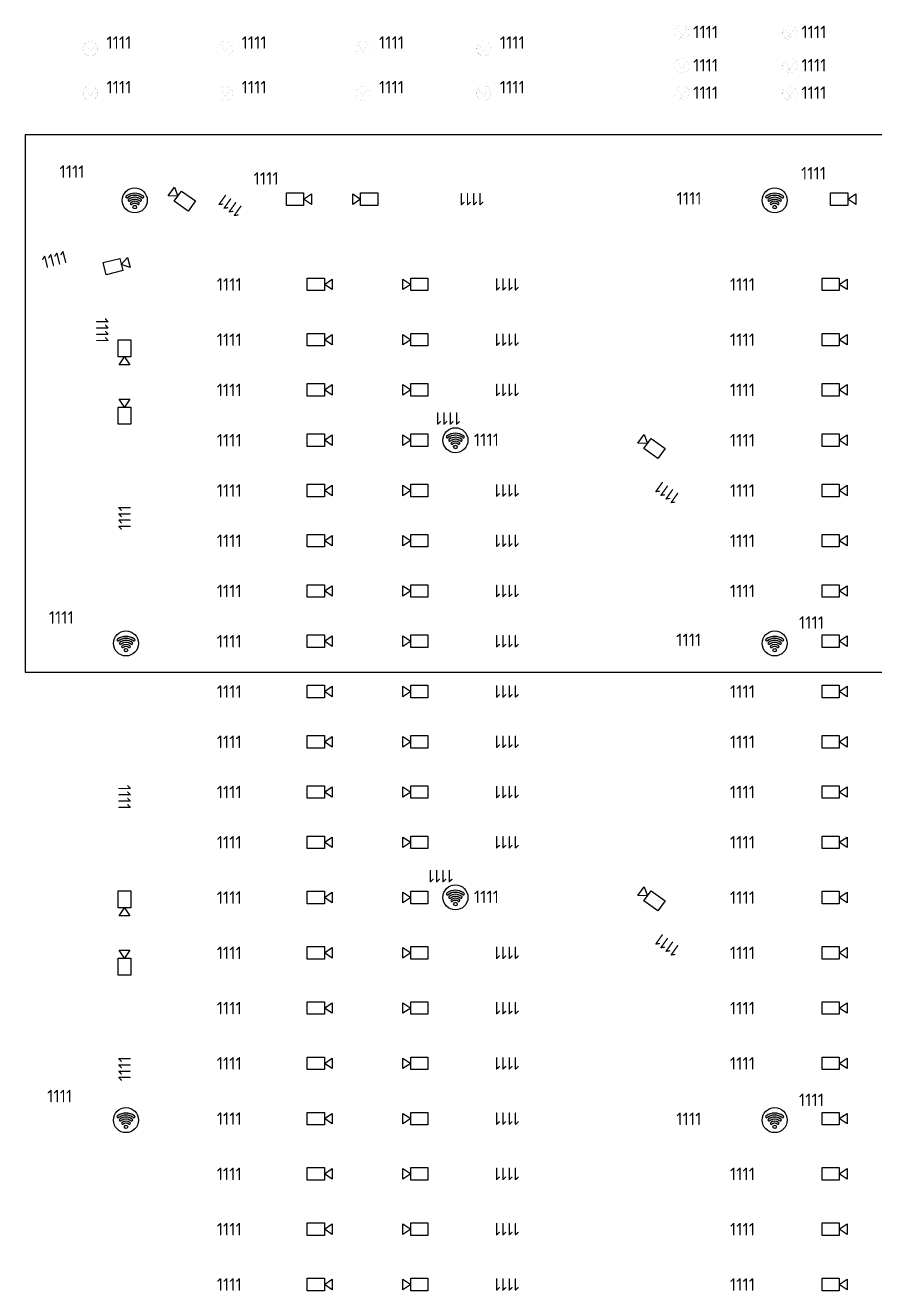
# Model space of a CAD drawing. Header units: millimetres. Extents: x -620 to 492225, y -805 to 106936.
# Drawn here: x -620 to 33288, y 55738 to 106255 of the extents above; entities that cross this region are included whole.
import ezdxf
from ezdxf.enums import TextEntityAlignment as Align

# ---------------------------------------------------------------- set-up
doc = ezdxf.new("R2010")
doc.units = ezdxf.units.MM
doc.set_wipeout_variables(frame=1)
for name, color, linetype in [('_WB_ATTR', 7, 'Continuous'), ('_WB_CAM_dome_2.8', 82, 'Continuous'), ('_WB_CAM_dome_4.0', 5, 'Continuous'), ('_WB_HIDDEN_ATTR', 7, 'Continuous'), ('_WB_SOCKET', 114, 'Continuous'), ('_WB_WIFI_505', 5, 'Continuous')]:
    doc.layers.add(name, color=color, linetype=linetype)
doc.layers.add('SKK_VEIL', color=7, linetype='Continuous', lineweight=0)
doc.styles.add('WB_ISOCPEUR', font='isocpeur.ttf')

# ---------------------------------------------------------------- blocks, each defined once
blk = doc.blocks.new('camera')
at = {"layer": '_WB_ATTR', "style": 'WB_ISOCPEUR', "flags": 8}
blk.add_attdef('NAME', text='', height=250, dxfattribs=at).set_placement((619, 11), align=Align.MIDDLE_LEFT)
at = {"layer": '_WB_HIDDEN_ATTR', "style": 'WB_ISOCPEUR', "flags": 1}
for tag, p in [('MAC', (0, -671)), ('SERIAL_NUMBER', (0, -1002)), ('ICON', (0, -1333))]:
    blk.add_attdef(tag, text='', height=250, dxfattribs=at).set_placement(p, align=Align.MIDDLE_LEFT)
at = {"color": 255}
blk.add_wipeout([(0, 125), (343, 125), (343, 0), (500, 105), (500, -105), (343, 0), (343, -125), (0, -125)], dxfattribs=at)
blk.add_lwpolyline([(0, 125), (343, 125), (343, -125), (0, -125)], close=True)
blk.add_lwpolyline([(343, 0), (500, 105), (500, -105), (343, 0)])
at = {"layer": '_WB_HIDDEN_ATTR', "style": 'WB_ISOCPEUR', "flags": 1}
blk.add_attdef('IP', text='', height=250, dxfattribs=at).set_placement((0, -340), align=Align.MIDDLE_LEFT)
blk = doc.blocks.new('AP')
at = {"layer": '_WB_ATTR', "style": 'WB_ISOCPEUR', "flags": 8}
blk.add_attdef('NAME', text='', height=250, dxfattribs=at).set_placement((369, 11), align=Align.MIDDLE_LEFT)
at = {"layer": '_WB_HIDDEN_ATTR', "style": 'WB_ISOCPEUR', "flags": 1}
for tag, p in [('MAC', (-250, -753)), ('SERIAL_NUMBER', (-250, -1084)), ('ICON', (-250, -1416))]:
    blk.add_attdef(tag, text='', height=250, dxfattribs=at).set_placement(p, align=Align.MIDDLE_LEFT)
at = {"color": 255}
blk.add_wipeout([(0, 250), (-13, 250), (-22, 249), (-33, 248), (-48, 245), (-57, 243), (-71, 240), (-81, 237), (-94, 232), (-107, 226), (-121, 219), (-135, 210), (-148, 201), (-164, 188), (-172, 181), (-182, 171), (-191, 161), (-198, 152), (-205, 143), (-211, 134), (-218, 122), (-224, 111), (-230, 99), (-234, 88), (-238, 77), (-241, 65), (-244, 54), (-246, 44), (-248, 34), (-249, 18), (-250, 6), (-250, -10), (-249, -25), (-247, -41), (-244, -56), (-239, -73), (-236, -82), (-233, -92), (-226, -107), (-221, -117), (-214, -129), (-206, -142), (-197, -154), (-191, -161), (-186, -168), (-178, -176), (-172, -182), (-165, -188), (-157, -195), (-150, -200), (-143, -205), (-133, -212), (-125, -216), (-114, -223), (-104, -227), (-94, -232), (-84, -235), (-74, -239), (-63, -242), (-54, -244), (-41, -247), (-28, -248), (-14, -250), (0, -250), (16, -249), (34, -248), (51, -245), (62, -242), (78, -237), (91, -233), (108, -226), (120, -219), (130, -213), (140, -207), (151, -199), (161, -191), (173, -181), (173, -181), (187, -166), (198, -153), (198, -153), (207, -141), (211, -134), (217, -124), (223, -114), (223, -114), (228, -103), (232, -92), (238, -78), (241, -66), (244, -57), (246, -43), (248, -34), (249, -23), (250, -8), (250, 6), (249, 17), (248, 30), (247, 38), (247, 38), (246, 45), (244, 55), (242, 64), (239, 74), (236, 83), (232, 92), (226, 106), (220, 118), (212, 133), (204, 144), (199, 151), (191, 161), (186, 167), (176, 178), (165, 188), (154, 197), (146, 203), (138, 208), (127, 216), (110, 225), (96, 231), (87, 234), (81, 237), (66, 241), (59, 243), (48, 245), (38, 247), (32, 248), (21, 249), (12, 250)], dxfattribs=at)
h = blk.add_hatch(color=256)
h.dxf.hatch_style = 1
h.paths.add_polyline_path([(-171, 87, 1), (-147, 53, -0.313169), (147, 53, 1), (171, 87, 0.313169)])
h.paths.add_polyline_path([(101, -13, 1), (125, 22, 0.313169), (-125, 22, 1), (-101, -13, -0.313169)])
h.paths.add_polyline_path([(79, -44, 0.313169), (-79, -44, 1), (-55, -79, -0.313169), (55, -79, 1)])
h.paths.add_polyline_path([(36, -134, 1), (-36, -134, 1)])
for centre, radius in [((0, 0), 250), ((0, -134), 36)]:
    blk.add_circle(centre, radius)
for centre, radius, start, end in [((-159, 70), 21, 124.7778, 304.7778), ((0, -158), 299, 55.2222, 124.7778), ((0, -158), 257, 55.2222, 124.7778), ((-113, 4), 21, 124.7778, 304.7778), ((0, -158), 219, 55.2222, 124.7778), ((0, -158), 177, 55.2222, 124.7778), ((0, -158), 177, 55.2222, 124.7778), ((113, 4), 21, 235.2222, 55.2222), ((159, 70), 21, 235.2222, 55.2222), ((-67, -61), 21, 124.7778, 304.7778), ((0, -158), 139, 55.2222, 124.7778), ((0, -158), 97, 55.2222, 124.7778), ((67, -61), 21, 235.2222, 55.2222)]:
    blk.add_arc(centre, radius, start, end)
at = {"layer": '_WB_HIDDEN_ATTR', "style": 'WB_ISOCPEUR', "flags": 1}
blk.add_attdef('IP', text='', height=250, dxfattribs=at).set_placement((-250, -422), align=Align.MIDDLE_LEFT)
blk = doc.blocks.new('SOCKET_1P')
at = {"layer": '_WB_HIDDEN_ATTR', "style": 'WB_ISOCPEUR', "flags": 1}
for tag, p in [('MAC', (-172, -671)), ('SERIAL_NUMBER', (-172, -1002)), ('ICON', (-172, -1333))]:
    blk.add_attdef(tag, text='', height=250, dxfattribs=at).set_placement(p, align=Align.MIDDLE_LEFT)
at = {"color": 0, "linetype": 'ByBlock'}
blk.add_wipeout([(0, 144), (12, 144), (24, 142), (35, 140), (47, 136), (60, 131), (76, 122), (86, 116), (98, 106), (108, 95), (117, 85), (124, 73), (130, 62), (136, 49), (139, 37), (142, 22), (143, 12), (144, 0), (144, -11), (143, -18), (142, -26), (139, -39), (132, -58), (125, -72), (119, -81), (110, -93), (103, -100), (98, -105), (90, -113), (78, -121), (78, -121), (70, -126), (61, -131), (53, -134), (43, -138), (31, -141), (16, -143), (0, -144), (0, -144), (-21, -142), (-34, -140), (-43, -137), (-57, -132), (-67, -128), (-78, -121), (-91, -112), (-100, -104), (-109, -94), (-115, -87), (-121, -78), (-127, -69), (-131, -60), (-135, -51), (-139, -39), (-141, -29), (-143, -17), (-143, -17), (-144, -8), (-144, 0), (-143, 13), (-142, 22), (-138, 40), (-135, 50), (-132, 57), (-128, 66), (-122, 77), (-122, 77), (-114, 88), (-103, 100), (-94, 109), (-82, 118), (-73, 124), (-63, 129), (-52, 134), (-33, 140), (-19, 143), (-9, 144)], dxfattribs=at).dxf.layer = 'SKK_VEIL'
at = {"color": 0, "linetype": 'ByBlock', "lineweight": -2, "const_width": 1}
blk.add_lwpolyline([(0, 144, -1), (0, -144, -1), (0, 144, 1)], format="xyb", dxfattribs=at)
for points in [[(0, -75), (-86, 75), (86, 75), (0, -75)], [(-86, -75), (86, -75)]]:
    blk.add_lwpolyline(points, dxfattribs=at)
at = {"layer": '_WB_ATTR', "style": 'WB_ISOCPEUR', "flags": 8}
blk.add_attdef('NAME', text='', height=250, dxfattribs=at).set_placement((226, 11), align=Align.MIDDLE_LEFT)
at = {"layer": '_WB_HIDDEN_ATTR', "style": 'WB_ISOCPEUR', "flags": 1}
blk.add_attdef('IP', text='', height=250, dxfattribs=at).set_placement((-172, -340), align=Align.MIDDLE_LEFT)
blk = doc.blocks.new('SOCKET_RJ-45')
at = {"layer": '_WB_HIDDEN_ATTR', "style": 'WB_ISOCPEUR', "flags": 1}
for tag, p in [('MAC', (-343, -1342)), ('SERIAL_NUMBER', (-343, -2004)), ('ICON', (-343, -2667))]:
    blk.add_attdef(tag, text='', height=500, dxfattribs=at).set_placement(p, align=Align.MIDDLE_LEFT)
at = {"color": 0, "linetype": 'ByBlock'}
blk.add_wipeout([(0, 288), (24, 287), (48, 284), (70, 279), (94, 272), (120, 262), (152, 245), (172, 231), (196, 211), (216, 191), (233, 169), (248, 147), (260, 124), (271, 97), (278, 74), (285, 45), (287, 25), (288, 0), (287, -22), (286, -36), (283, -53), (277, -78), (264, -116), (249, -144), (238, -163), (220, -186), (206, -201), (196, -211), (179, -225), (155, -243), (155, -243), (139, -252), (122, -261), (106, -268), (86, -275), (63, -281), (32, -286), (0, -288), (0, -288), (-42, -285), (-68, -280), (-87, -275), (-113, -265), (-134, -255), (-156, -242), (-181, -224), (-199, -208), (-218, -188), (-230, -174), (-242, -156), (-253, -137), (-261, -121), (-270, -101), (-277, -78), (-282, -57), (-286, -33), (-286, -33), (-288, -15), (-288, 0), (-287, 25), (-284, 45), (-277, 80), (-270, 100), (-265, 114), (-256, 132), (-243, 154), (-243, 154), (-229, 175), (-207, 201), (-188, 218), (-164, 236), (-147, 248), (-127, 259), (-105, 268), (-66, 280), (-38, 285), (-18, 287)], dxfattribs=at).dxf.layer = 'SKK_VEIL'
at = {"color": 0, "linetype": 'ByBlock', "lineweight": -2, "const_width": 2}
for points in [[(0, 288, -1), (0, -288, -1), (0, 288, 1)], [(0, -212, 1), (0, -87, 1), (0, -212, 1)]]:
    blk.add_lwpolyline(points, format="xyb", dxfattribs=at)
blk.add_lwpolyline([(0, -150), (-173, 150), (173, 150), (0, -150)], dxfattribs=at)
at = {"layer": '_WB_ATTR', "style": 'WB_ISOCPEUR', "flags": 8}
blk.add_attdef('NAME', text='', height=500, dxfattribs=at).set_placement((452, 22), align=Align.MIDDLE_LEFT)
at = {"layer": '_WB_HIDDEN_ATTR', "style": 'WB_ISOCPEUR', "flags": 1}
blk.add_attdef('IP', text='', height=500, dxfattribs=at).set_placement((-343, -679), align=Align.MIDDLE_LEFT)

msp = doc.modelspace()

# ---------------------------------------------------------------- block references
at = {"layer": '_WB_CAM_dome_2.8', "color": 5}
ref = msp.add_blockref('camera', (31530, 99318), dxfattribs=dict(at, xscale=2, yscale=2, zscale=2))
ref.add_attrib('NAME', '1111', dxfattribs={"layer": '_WB_ATTR', "height": 500, "rotation": 360, "style": 'WB_ISOCPEUR'}).set_placement((30346, 100348), align=Align.MIDDLE_LEFT)
ref = msp.add_blockref('camera', (9804, 99318), dxfattribs=dict(at, xscale=2, yscale=2, zscale=2))
ref.add_attrib('NAME', '1111', dxfattribs={"layer": '_WB_ATTR', "height": 500, "rotation": 360, "style": 'WB_ISOCPEUR'}).set_placement((8491, 100143), align=Align.MIDDLE_LEFT)
ref = msp.add_blockref('camera', (6025, 99038), dxfattribs=dict(at, xscale=2, yscale=2, zscale=2, rotation=144.5278637389484))
ref.add_attrib('NAME', '1111', dxfattribs={"layer": '_WB_ATTR', "height": 500, "rotation": 144.5279, "style": 'WB_ISOCPEUR'}).set_placement((7979, 98761), align=Align.MIDDLE_LEFT)
ref = msp.add_blockref('camera', (13452, 99318), dxfattribs=dict(at, xscale=2, yscale=2, zscale=2, rotation=179.999999999996))
ref.add_attrib('NAME', '1111', dxfattribs={"layer": '_WB_ATTR', "height": 500, "rotation": 180, "style": 'WB_ISOCPEUR'}).set_placement((17686, 99318), align=Align.MIDDLE_LEFT)
ref = msp.add_blockref('camera', (2544, 96539), dxfattribs=dict(at, xscale=2, yscale=2, zscale=2, rotation=14.19990353076022))
ref.add_attrib('NAME', '1111', dxfattribs={"layer": '_WB_ATTR', "height": 500, "rotation": 14.1999, "style": 'WB_ISOCPEUR'}).set_placement((61, 96780), align=Align.MIDDLE_LEFT)
ref = msp.add_blockref('camera', (3341, 93705), dxfattribs=dict(at, xscale=2, yscale=2, zscale=2, rotation=270))
ref.add_attrib('NAME', '1111', dxfattribs={"layer": '_WB_ATTR', "height": 500, "rotation": 270, "style": 'WB_ISOCPEUR'}).set_placement((2452, 94576), align=Align.MIDDLE_LEFT)
ref = msp.add_blockref('camera', (3341, 90331), dxfattribs=dict(at, xscale=2, yscale=2, zscale=2, rotation=90))
ref.add_attrib('NAME', '1111', dxfattribs={"layer": '_WB_ATTR', "height": 500, "rotation": 90, "style": 'WB_ISOCPEUR'}).set_placement((3341, 86098), align=Align.MIDDLE_LEFT)
ref = msp.add_blockref('camera', (24772, 89162), dxfattribs=dict(at, xscale=2, yscale=2, zscale=2, rotation=144.5278637389484))
ref.add_attrib('NAME', '1111', dxfattribs={"layer": '_WB_ATTR', "height": 500, "rotation": 144.5279, "style": 'WB_ISOCPEUR'}).set_placement((25418, 87299), align=Align.MIDDLE_LEFT)
ref = msp.add_blockref('camera', (3341, 71705), dxfattribs=dict(at, xscale=2, yscale=2, zscale=2, rotation=270))
ref.add_attrib('NAME', '1111', dxfattribs={"layer": '_WB_ATTR', "height": 500, "rotation": 270, "style": 'WB_ISOCPEUR'}).set_placement((3341, 75939), align=Align.MIDDLE_LEFT)
ref = msp.add_blockref('camera', (24772, 71104), dxfattribs=dict(at, xscale=2, yscale=2, zscale=2, rotation=144.5278637389484))
ref.add_attrib('NAME', '1111', dxfattribs={"layer": '_WB_ATTR', "height": 500, "rotation": 144.5279, "style": 'WB_ISOCPEUR'}).set_placement((25418, 69240), align=Align.MIDDLE_LEFT)
ref = msp.add_blockref('camera', (3341, 68331), dxfattribs=dict(at, xscale=2, yscale=2, zscale=2, rotation=90))
ref.add_attrib('NAME', '1111', dxfattribs={"layer": '_WB_ATTR', "height": 500, "rotation": 90, "style": 'WB_ISOCPEUR'}).set_placement((3341, 64098), align=Align.MIDDLE_LEFT)
at = {"layer": '_WB_CAM_dome_4.0', "color": 5}
ref = msp.add_blockref('camera', (10634, 95912), dxfattribs=dict(at, xscale=2, yscale=2, zscale=2))
ref.add_attrib('NAME', '1111', dxfattribs={"layer": '_WB_ATTR', "height": 500, "style": 'WB_ISOCPEUR'}).set_placement((7020, 95912), align=Align.MIDDLE_LEFT)
ref = msp.add_blockref('camera', (15452, 95912), dxfattribs=dict(at, xscale=2, yscale=2, zscale=2, rotation=180))
ref.add_attrib('NAME', '1111', dxfattribs={"layer": '_WB_ATTR', "height": 500, "rotation": 180, "style": 'WB_ISOCPEUR'}).set_placement((19100, 95912), align=Align.MIDDLE_LEFT)
ref = msp.add_blockref('camera', (31189, 95912), dxfattribs=dict(at, xscale=2, yscale=2, zscale=2))
ref.add_attrib('NAME', '1111', dxfattribs={"layer": '_WB_ATTR', "height": 500, "style": 'WB_ISOCPEUR'}).set_placement((27508, 95912), align=Align.MIDDLE_LEFT)
ref = msp.add_blockref('camera', (10634, 93705), dxfattribs=dict(at, xscale=2, yscale=2, zscale=2))
ref.add_attrib('NAME', '1111', dxfattribs={"layer": '_WB_ATTR', "height": 500, "style": 'WB_ISOCPEUR'}).set_placement((7020, 93705), align=Align.MIDDLE_LEFT)
ref = msp.add_blockref('camera', (15452, 93705), dxfattribs=dict(at, xscale=2, yscale=2, zscale=2, rotation=180))
ref.add_attrib('NAME', '1111', dxfattribs={"layer": '_WB_ATTR', "height": 500, "rotation": 180, "style": 'WB_ISOCPEUR'}).set_placement((19100, 93705), align=Align.MIDDLE_LEFT)
ref = msp.add_blockref('camera', (31189, 93705), dxfattribs=dict(at, xscale=2, yscale=2, zscale=2))
ref.add_attrib('NAME', '1111', dxfattribs={"layer": '_WB_ATTR', "height": 500, "style": 'WB_ISOCPEUR'}).set_placement((27508, 93705), align=Align.MIDDLE_LEFT)
ref = msp.add_blockref('camera', (10634, 91699), dxfattribs=dict(at, xscale=2, yscale=2, zscale=2))
ref.add_attrib('NAME', '1111', dxfattribs={"layer": '_WB_ATTR', "height": 500, "style": 'WB_ISOCPEUR'}).set_placement((7020, 91699), align=Align.MIDDLE_LEFT)
ref = msp.add_blockref('camera', (15452, 91699), dxfattribs=dict(at, xscale=2, yscale=2, zscale=2, rotation=180))
ref.add_attrib('NAME', '1111', dxfattribs={"layer": '_WB_ATTR', "height": 500, "rotation": 180, "style": 'WB_ISOCPEUR'}).set_placement((19100, 91699), align=Align.MIDDLE_LEFT)
ref = msp.add_blockref('camera', (31189, 91699), dxfattribs=dict(at, xscale=2, yscale=2, zscale=2))
ref.add_attrib('NAME', '1111', dxfattribs={"layer": '_WB_ATTR', "height": 500, "style": 'WB_ISOCPEUR'}).set_placement((27508, 91699), align=Align.MIDDLE_LEFT)
ref = msp.add_blockref('camera', (15452, 89692), dxfattribs=dict(at, xscale=2, yscale=2, zscale=2, rotation=180))
ref.add_attrib('NAME', '1111', dxfattribs={"layer": '_WB_ATTR', "height": 500, "rotation": 180, "style": 'WB_ISOCPEUR'}).set_placement((16747, 90558), align=Align.MIDDLE_LEFT)
ref = msp.add_blockref('camera', (10634, 89692), dxfattribs=dict(at, xscale=2, yscale=2, zscale=2))
ref.add_attrib('NAME', '1111', dxfattribs={"layer": '_WB_ATTR', "height": 500, "style": 'WB_ISOCPEUR'}).set_placement((7020, 89692), align=Align.MIDDLE_LEFT)
ref = msp.add_blockref('camera', (31189, 89692), dxfattribs=dict(at, xscale=2, yscale=2, zscale=2))
ref.add_attrib('NAME', '1111', dxfattribs={"layer": '_WB_ATTR', "height": 500, "style": 'WB_ISOCPEUR'}).set_placement((27508, 89692), align=Align.MIDDLE_LEFT)
ref = msp.add_blockref('camera', (10634, 87686), dxfattribs=dict(at, xscale=2, yscale=2, zscale=2))
ref.add_attrib('NAME', '1111', dxfattribs={"layer": '_WB_ATTR', "height": 500, "style": 'WB_ISOCPEUR'}).set_placement((7020, 87686), align=Align.MIDDLE_LEFT)
ref = msp.add_blockref('camera', (15452, 87686), dxfattribs=dict(at, xscale=2, yscale=2, zscale=2, rotation=180))
ref.add_attrib('NAME', '1111', dxfattribs={"layer": '_WB_ATTR', "height": 500, "rotation": 180, "style": 'WB_ISOCPEUR'}).set_placement((19100, 87686), align=Align.MIDDLE_LEFT)
ref = msp.add_blockref('camera', (31189, 87686), dxfattribs=dict(at, xscale=2, yscale=2, zscale=2))
ref.add_attrib('NAME', '1111', dxfattribs={"layer": '_WB_ATTR', "height": 500, "style": 'WB_ISOCPEUR'}).set_placement((27508, 87686), align=Align.MIDDLE_LEFT)
ref = msp.add_blockref('camera', (10634, 85679), dxfattribs=dict(at, xscale=2, yscale=2, zscale=2))
ref.add_attrib('NAME', '1111', dxfattribs={"layer": '_WB_ATTR', "height": 500, "style": 'WB_ISOCPEUR'}).set_placement((7020, 85679), align=Align.MIDDLE_LEFT)
ref = msp.add_blockref('camera', (15452, 85679), dxfattribs=dict(at, xscale=2, yscale=2, zscale=2, rotation=180))
ref.add_attrib('NAME', '1111', dxfattribs={"layer": '_WB_ATTR', "height": 500, "rotation": 180, "style": 'WB_ISOCPEUR'}).set_placement((19100, 85679), align=Align.MIDDLE_LEFT)
ref = msp.add_blockref('camera', (31189, 85679), dxfattribs=dict(at, xscale=2, yscale=2, zscale=2))
ref.add_attrib('NAME', '1111', dxfattribs={"layer": '_WB_ATTR', "height": 500, "style": 'WB_ISOCPEUR'}).set_placement((27508, 85679), align=Align.MIDDLE_LEFT)
ref = msp.add_blockref('camera', (10634, 83673), dxfattribs=dict(at, xscale=2, yscale=2, zscale=2))
ref.add_attrib('NAME', '1111', dxfattribs={"layer": '_WB_ATTR', "height": 500, "style": 'WB_ISOCPEUR'}).set_placement((7020, 83673), align=Align.MIDDLE_LEFT)
ref = msp.add_blockref('camera', (15452, 83673), dxfattribs=dict(at, xscale=2, yscale=2, zscale=2, rotation=180))
ref.add_attrib('NAME', '1111', dxfattribs={"layer": '_WB_ATTR', "height": 500, "rotation": 180, "style": 'WB_ISOCPEUR'}).set_placement((19100, 83673), align=Align.MIDDLE_LEFT)
ref = msp.add_blockref('camera', (31189, 83673), dxfattribs=dict(at, xscale=2, yscale=2, zscale=2))
ref.add_attrib('NAME', '1111', dxfattribs={"layer": '_WB_ATTR', "height": 500, "style": 'WB_ISOCPEUR'}).set_placement((27508, 83673), align=Align.MIDDLE_LEFT)
ref = msp.add_blockref('camera', (31189, 81666), dxfattribs=dict(at, xscale=2, yscale=2, zscale=2))
ref.add_attrib('NAME', '1111', dxfattribs={"layer": '_WB_ATTR', "height": 500, "style": 'WB_ISOCPEUR'}).set_placement((30263, 82416), align=Align.MIDDLE_LEFT)
ref = msp.add_blockref('camera', (10634, 81666), dxfattribs=dict(at, xscale=2, yscale=2, zscale=2))
ref.add_attrib('NAME', '1111', dxfattribs={"layer": '_WB_ATTR', "height": 500, "style": 'WB_ISOCPEUR'}).set_placement((7020, 81666), align=Align.MIDDLE_LEFT)
ref = msp.add_blockref('camera', (15452, 81666), dxfattribs=dict(at, xscale=2, yscale=2, zscale=2, rotation=180))
ref.add_attrib('NAME', '1111', dxfattribs={"layer": '_WB_ATTR', "height": 500, "rotation": 180, "style": 'WB_ISOCPEUR'}).set_placement((19100, 81666), align=Align.MIDDLE_LEFT)
ref = msp.add_blockref('camera', (10634, 79660), dxfattribs=dict(at, xscale=2, yscale=2, zscale=2))
ref.add_attrib('NAME', '1111', dxfattribs={"layer": '_WB_ATTR', "height": 500, "style": 'WB_ISOCPEUR'}).set_placement((7020, 79660), align=Align.MIDDLE_LEFT)
ref = msp.add_blockref('camera', (15452, 79660), dxfattribs=dict(at, xscale=2, yscale=2, zscale=2, rotation=180))
ref.add_attrib('NAME', '1111', dxfattribs={"layer": '_WB_ATTR', "height": 500, "rotation": 180, "style": 'WB_ISOCPEUR'}).set_placement((19100, 79660), align=Align.MIDDLE_LEFT)
ref = msp.add_blockref('camera', (31189, 79660), dxfattribs=dict(at, xscale=2, yscale=2, zscale=2))
ref.add_attrib('NAME', '1111', dxfattribs={"layer": '_WB_ATTR', "height": 500, "style": 'WB_ISOCPEUR'}).set_placement((27508, 79660), align=Align.MIDDLE_LEFT)
ref = msp.add_blockref('camera', (10634, 77653), dxfattribs=dict(at, xscale=2, yscale=2, zscale=2))
ref.add_attrib('NAME', '1111', dxfattribs={"layer": '_WB_ATTR', "height": 500, "style": 'WB_ISOCPEUR'}).set_placement((7020, 77653), align=Align.MIDDLE_LEFT)
ref = msp.add_blockref('camera', (15452, 77653), dxfattribs=dict(at, xscale=2, yscale=2, zscale=2, rotation=180))
ref.add_attrib('NAME', '1111', dxfattribs={"layer": '_WB_ATTR', "height": 500, "rotation": 180, "style": 'WB_ISOCPEUR'}).set_placement((19100, 77653), align=Align.MIDDLE_LEFT)
ref = msp.add_blockref('camera', (31189, 77653), dxfattribs=dict(at, xscale=2, yscale=2, zscale=2))
ref.add_attrib('NAME', '1111', dxfattribs={"layer": '_WB_ATTR', "height": 500, "style": 'WB_ISOCPEUR'}).set_placement((27508, 77653), align=Align.MIDDLE_LEFT)
ref = msp.add_blockref('camera', (10634, 75647), dxfattribs=dict(at, xscale=2, yscale=2, zscale=2))
ref.add_attrib('NAME', '1111', dxfattribs={"layer": '_WB_ATTR', "height": 500, "style": 'WB_ISOCPEUR'}).set_placement((7020, 75647), align=Align.MIDDLE_LEFT)
ref = msp.add_blockref('camera', (15452, 75647), dxfattribs=dict(at, xscale=2, yscale=2, zscale=2, rotation=180))
ref.add_attrib('NAME', '1111', dxfattribs={"layer": '_WB_ATTR', "height": 500, "rotation": 180, "style": 'WB_ISOCPEUR'}).set_placement((19100, 75647), align=Align.MIDDLE_LEFT)
ref = msp.add_blockref('camera', (31189, 75647), dxfattribs=dict(at, xscale=2, yscale=2, zscale=2))
ref.add_attrib('NAME', '1111', dxfattribs={"layer": '_WB_ATTR', "height": 500, "style": 'WB_ISOCPEUR'}).set_placement((27508, 75647), align=Align.MIDDLE_LEFT)
ref = msp.add_blockref('camera', (10634, 73640), dxfattribs=dict(at, xscale=2, yscale=2, zscale=2))
ref.add_attrib('NAME', '1111', dxfattribs={"layer": '_WB_ATTR', "height": 500, "style": 'WB_ISOCPEUR'}).set_placement((7020, 73640), align=Align.MIDDLE_LEFT)
ref = msp.add_blockref('camera', (15452, 73640), dxfattribs=dict(at, xscale=2, yscale=2, zscale=2, rotation=180))
ref.add_attrib('NAME', '1111', dxfattribs={"layer": '_WB_ATTR', "height": 500, "rotation": 180, "style": 'WB_ISOCPEUR'}).set_placement((19100, 73640), align=Align.MIDDLE_LEFT)
ref = msp.add_blockref('camera', (31189, 73640), dxfattribs=dict(at, xscale=2, yscale=2, zscale=2))
ref.add_attrib('NAME', '1111', dxfattribs={"layer": '_WB_ATTR', "height": 500, "style": 'WB_ISOCPEUR'}).set_placement((27508, 73640), align=Align.MIDDLE_LEFT)
ref = msp.add_blockref('camera', (15452, 71434), dxfattribs=dict(at, xscale=2, yscale=2, zscale=2, rotation=180))
ref.add_attrib('NAME', '1111', dxfattribs={"layer": '_WB_ATTR', "height": 500, "rotation": 180, "style": 'WB_ISOCPEUR'}).set_placement((16455, 72290), align=Align.MIDDLE_LEFT)
ref = msp.add_blockref('camera', (10634, 71434), dxfattribs=dict(at, xscale=2, yscale=2, zscale=2))
ref.add_attrib('NAME', '1111', dxfattribs={"layer": '_WB_ATTR', "height": 500, "style": 'WB_ISOCPEUR'}).set_placement((7020, 71434), align=Align.MIDDLE_LEFT)
ref = msp.add_blockref('camera', (31189, 71434), dxfattribs=dict(at, xscale=2, yscale=2, zscale=2))
ref.add_attrib('NAME', '1111', dxfattribs={"layer": '_WB_ATTR', "height": 500, "style": 'WB_ISOCPEUR'}).set_placement((27508, 71434), align=Align.MIDDLE_LEFT)
ref = msp.add_blockref('camera', (10634, 69227), dxfattribs=dict(at, xscale=2, yscale=2, zscale=2))
ref.add_attrib('NAME', '1111', dxfattribs={"layer": '_WB_ATTR', "height": 500, "style": 'WB_ISOCPEUR'}).set_placement((7020, 69227), align=Align.MIDDLE_LEFT)
ref = msp.add_blockref('camera', (15452, 69227), dxfattribs=dict(at, xscale=2, yscale=2, zscale=2, rotation=180))
ref.add_attrib('NAME', '1111', dxfattribs={"layer": '_WB_ATTR', "height": 500, "rotation": 180, "style": 'WB_ISOCPEUR'}).set_placement((19100, 69227), align=Align.MIDDLE_LEFT)
ref = msp.add_blockref('camera', (31189, 69227), dxfattribs=dict(at, xscale=2, yscale=2, zscale=2))
ref.add_attrib('NAME', '1111', dxfattribs={"layer": '_WB_ATTR', "height": 500, "style": 'WB_ISOCPEUR'}).set_placement((27508, 69227), align=Align.MIDDLE_LEFT)
ref = msp.add_blockref('camera', (10634, 67021), dxfattribs=dict(at, xscale=2, yscale=2, zscale=2))
ref.add_attrib('NAME', '1111', dxfattribs={"layer": '_WB_ATTR', "height": 500, "style": 'WB_ISOCPEUR'}).set_placement((7020, 67021), align=Align.MIDDLE_LEFT)
ref = msp.add_blockref('camera', (15452, 67021), dxfattribs=dict(at, xscale=2, yscale=2, zscale=2, rotation=180))
ref.add_attrib('NAME', '1111', dxfattribs={"layer": '_WB_ATTR', "height": 500, "rotation": 180, "style": 'WB_ISOCPEUR'}).set_placement((19100, 67021), align=Align.MIDDLE_LEFT)
ref = msp.add_blockref('camera', (31189, 67021), dxfattribs=dict(at, xscale=2, yscale=2, zscale=2))
ref.add_attrib('NAME', '1111', dxfattribs={"layer": '_WB_ATTR', "height": 500, "style": 'WB_ISOCPEUR'}).set_placement((27508, 67021), align=Align.MIDDLE_LEFT)
ref = msp.add_blockref('camera', (10634, 64814), dxfattribs=dict(at, xscale=2, yscale=2, zscale=2))
ref.add_attrib('NAME', '1111', dxfattribs={"layer": '_WB_ATTR', "height": 500, "style": 'WB_ISOCPEUR'}).set_placement((7020, 64814), align=Align.MIDDLE_LEFT)
ref = msp.add_blockref('camera', (15452, 64814), dxfattribs=dict(at, xscale=2, yscale=2, zscale=2, rotation=180))
ref.add_attrib('NAME', '1111', dxfattribs={"layer": '_WB_ATTR', "height": 500, "rotation": 180, "style": 'WB_ISOCPEUR'}).set_placement((19100, 64814), align=Align.MIDDLE_LEFT)
ref = msp.add_blockref('camera', (31189, 64814), dxfattribs=dict(at, xscale=2, yscale=2, zscale=2))
ref.add_attrib('NAME', '1111', dxfattribs={"layer": '_WB_ATTR', "height": 500, "style": 'WB_ISOCPEUR'}).set_placement((27508, 64814), align=Align.MIDDLE_LEFT)
ref = msp.add_blockref('camera', (31189, 62608), dxfattribs=dict(at, xscale=2, yscale=2, zscale=2))
ref.add_attrib('NAME', '1111', dxfattribs={"layer": '_WB_ATTR', "height": 500, "style": 'WB_ISOCPEUR'}).set_placement((30263, 63358), align=Align.MIDDLE_LEFT)
ref = msp.add_blockref('camera', (10634, 62608), dxfattribs=dict(at, xscale=2, yscale=2, zscale=2))
ref.add_attrib('NAME', '1111', dxfattribs={"layer": '_WB_ATTR', "height": 500, "style": 'WB_ISOCPEUR'}).set_placement((7020, 62608), align=Align.MIDDLE_LEFT)
ref = msp.add_blockref('camera', (15452, 62608), dxfattribs=dict(at, xscale=2, yscale=2, zscale=2, rotation=180))
ref.add_attrib('NAME', '1111', dxfattribs={"layer": '_WB_ATTR', "height": 500, "rotation": 180, "style": 'WB_ISOCPEUR'}).set_placement((19100, 62608), align=Align.MIDDLE_LEFT)
ref = msp.add_blockref('camera', (10634, 60401), dxfattribs=dict(at, xscale=2, yscale=2, zscale=2))
ref.add_attrib('NAME', '1111', dxfattribs={"layer": '_WB_ATTR', "height": 500, "style": 'WB_ISOCPEUR'}).set_placement((7020, 60401), align=Align.MIDDLE_LEFT)
ref = msp.add_blockref('camera', (15452, 60401), dxfattribs=dict(at, xscale=2, yscale=2, zscale=2, rotation=180))
ref.add_attrib('NAME', '1111', dxfattribs={"layer": '_WB_ATTR', "height": 500, "rotation": 180, "style": 'WB_ISOCPEUR'}).set_placement((19100, 60401), align=Align.MIDDLE_LEFT)
ref = msp.add_blockref('camera', (31189, 60401), dxfattribs=dict(at, xscale=2, yscale=2, zscale=2))
ref.add_attrib('NAME', '1111', dxfattribs={"layer": '_WB_ATTR', "height": 500, "style": 'WB_ISOCPEUR'}).set_placement((27508, 60401), align=Align.MIDDLE_LEFT)
ref = msp.add_blockref('camera', (10634, 58195), dxfattribs=dict(at, xscale=2, yscale=2, zscale=2))
ref.add_attrib('NAME', '1111', dxfattribs={"layer": '_WB_ATTR', "height": 500, "style": 'WB_ISOCPEUR'}).set_placement((7020, 58195), align=Align.MIDDLE_LEFT)
ref = msp.add_blockref('camera', (15452, 58195), dxfattribs=dict(at, xscale=2, yscale=2, zscale=2, rotation=180))
ref.add_attrib('NAME', '1111', dxfattribs={"layer": '_WB_ATTR', "height": 500, "rotation": 180, "style": 'WB_ISOCPEUR'}).set_placement((19100, 58195), align=Align.MIDDLE_LEFT)
ref = msp.add_blockref('camera', (31189, 58195), dxfattribs=dict(at, xscale=2, yscale=2, zscale=2))
ref.add_attrib('NAME', '1111', dxfattribs={"layer": '_WB_ATTR', "height": 500, "style": 'WB_ISOCPEUR'}).set_placement((27508, 58195), align=Align.MIDDLE_LEFT)
ref = msp.add_blockref('camera', (10634, 55988), dxfattribs=dict(at, xscale=2, yscale=2, zscale=2))
ref.add_attrib('NAME', '1111', dxfattribs={"layer": '_WB_ATTR', "height": 500, "style": 'WB_ISOCPEUR'}).set_placement((7020, 55988), align=Align.MIDDLE_LEFT)
ref = msp.add_blockref('camera', (15452, 55988), dxfattribs=dict(at, xscale=2, yscale=2, zscale=2, rotation=180))
ref.add_attrib('NAME', '1111', dxfattribs={"layer": '_WB_ATTR', "height": 500, "rotation": 180, "style": 'WB_ISOCPEUR'}).set_placement((19100, 55988), align=Align.MIDDLE_LEFT)
ref = msp.add_blockref('camera', (31189, 55988), dxfattribs=dict(at, xscale=2, yscale=2, zscale=2))
ref.add_attrib('NAME', '1111', dxfattribs={"layer": '_WB_ATTR', "height": 500, "style": 'WB_ISOCPEUR'}).set_placement((27508, 55988), align=Align.MIDDLE_LEFT)
at = {"layer": '_WB_SOCKET'}
ref = msp.add_blockref('SOCKET_RJ-45', (25587, 105966), dxfattribs=at)
ref.add_attrib('NAME', '1111', dxfattribs={"layer": '_WB_ATTR', "height": 500, "style": 'WB_ISOCPEUR'}).set_placement((26039, 105989), align=Align.MIDDLE_LEFT)
ref = msp.add_blockref('SOCKET_RJ-45', (29908, 105966), dxfattribs=at)
ref.add_attrib('NAME', '1111', dxfattribs={"layer": '_WB_ATTR', "height": 500, "style": 'WB_ISOCPEUR'}).set_placement((30360, 105989), align=Align.MIDDLE_LEFT)
ref = msp.add_blockref('SOCKET_1P', (1975, 105328), dxfattribs=dict(at, xscale=2, yscale=2, zscale=2))
ref.add_attrib('NAME', '1111', dxfattribs={"layer": '_WB_ATTR', "height": 500, "style": 'WB_ISOCPEUR'}).set_placement((2617, 105570), align=Align.MIDDLE_LEFT)
ref = msp.add_blockref('SOCKET_1P', (7370, 105328), dxfattribs=dict(at, xscale=2, yscale=2, zscale=2))
ref.add_attrib('NAME', '1111', dxfattribs={"layer": '_WB_ATTR', "height": 500, "style": 'WB_ISOCPEUR'}).set_placement((8012, 105570), align=Align.MIDDLE_LEFT)
ref = msp.add_blockref('SOCKET_1P', (12856, 105328), dxfattribs=dict(at, xscale=2, yscale=2, zscale=2))
ref.add_attrib('NAME', '1111', dxfattribs={"layer": '_WB_ATTR', "height": 500, "style": 'WB_ISOCPEUR'}).set_placement((13498, 105570), align=Align.MIDDLE_LEFT)
ref = msp.add_blockref('SOCKET_1P', (17679, 105328), dxfattribs=dict(at, xscale=2, yscale=2, zscale=2))
ref.add_attrib('NAME', '1111', dxfattribs={"layer": '_WB_ATTR', "height": 500, "style": 'WB_ISOCPEUR'}).set_placement((18321, 105570), align=Align.MIDDLE_LEFT)
ref = msp.add_blockref('SOCKET_RJ-45', (25587, 104641), dxfattribs=at)
ref.add_attrib('NAME', '1111', dxfattribs={"layer": '_WB_ATTR', "height": 500, "style": 'WB_ISOCPEUR'}).set_placement((26039, 104663), align=Align.MIDDLE_LEFT)
ref = msp.add_blockref('SOCKET_RJ-45', (29908, 104641), dxfattribs=at)
ref.add_attrib('NAME', '1111', dxfattribs={"layer": '_WB_ATTR', "height": 500, "style": 'WB_ISOCPEUR'}).set_placement((30360, 104663), align=Align.MIDDLE_LEFT)
ref = msp.add_blockref('SOCKET_1P', (1975, 103546), dxfattribs=dict(at, xscale=2, yscale=2, zscale=2))
ref.add_attrib('NAME', '1111', dxfattribs={"layer": '_WB_ATTR', "height": 500, "style": 'WB_ISOCPEUR'}).set_placement((2617, 103788), align=Align.MIDDLE_LEFT)
ref = msp.add_blockref('SOCKET_1P', (7370, 103546), dxfattribs=dict(at, xscale=2, yscale=2, zscale=2))
ref.add_attrib('NAME', '1111', dxfattribs={"layer": '_WB_ATTR', "height": 500, "style": 'WB_ISOCPEUR'}).set_placement((8012, 103788), align=Align.MIDDLE_LEFT)
ref = msp.add_blockref('SOCKET_1P', (12856, 103546), dxfattribs=dict(at, xscale=2, yscale=2, zscale=2))
ref.add_attrib('NAME', '1111', dxfattribs={"layer": '_WB_ATTR', "height": 500, "style": 'WB_ISOCPEUR'}).set_placement((13498, 103788), align=Align.MIDDLE_LEFT)
ref = msp.add_blockref('SOCKET_1P', (17679, 103546), dxfattribs=dict(at, xscale=2, yscale=2, zscale=2))
ref.add_attrib('NAME', '1111', dxfattribs={"layer": '_WB_ATTR', "height": 500, "style": 'WB_ISOCPEUR'}).set_placement((18321, 103788), align=Align.MIDDLE_LEFT)
ref = msp.add_blockref('SOCKET_RJ-45', (25587, 103544), dxfattribs=at)
ref.add_attrib('NAME', '1111', dxfattribs={"layer": '_WB_ATTR', "height": 500, "style": 'WB_ISOCPEUR'}).set_placement((26039, 103567), align=Align.MIDDLE_LEFT)
ref = msp.add_blockref('SOCKET_RJ-45', (29908, 103544), dxfattribs=at)
ref.add_attrib('NAME', '1111', dxfattribs={"layer": '_WB_ATTR', "height": 500, "style": 'WB_ISOCPEUR'}).set_placement((30360, 103567), align=Align.MIDDLE_LEFT)
at = {"layer": '_WB_WIFI_505'}
ref = msp.add_blockref('AP', (3750, 99267), dxfattribs=dict(at, xscale=2, yscale=2, zscale=2))
ref.add_attrib('NAME', '1111', dxfattribs={"layer": '_WB_ATTR', "height": 500, "style": 'WB_ISOCPEUR'}).set_placement((744, 100415), align=Align.MIDDLE_LEFT)
ref = msp.add_blockref('AP', (29295, 99267), dxfattribs=dict(at, xscale=2, yscale=2, zscale=2))
ref.add_attrib('NAME', '1111', dxfattribs={"layer": '_WB_ATTR', "height": 500, "style": 'WB_ISOCPEUR'}).set_placement((25377, 99346), align=Align.MIDDLE_LEFT)
ref = msp.add_blockref('AP', (3399, 81578), dxfattribs=dict(at, xscale=2, yscale=2, zscale=2))
ref.add_attrib('NAME', '1111', dxfattribs={"layer": '_WB_ATTR', "height": 500, "style": 'WB_ISOCPEUR'}).set_placement((315, 82616), align=Align.MIDDLE_LEFT)
ref = msp.add_blockref('AP', (29295, 81578), dxfattribs=dict(at, xscale=2, yscale=2, zscale=2))
ref.add_attrib('NAME', '1111', dxfattribs={"layer": '_WB_ATTR', "height": 500, "style": 'WB_ISOCPEUR'}).set_placement((25362, 81725), align=Align.MIDDLE_LEFT)
ref = msp.add_blockref('AP', (3399, 62547), dxfattribs=dict(at, xscale=2, yscale=2, zscale=2))
ref.add_attrib('NAME', '1111', dxfattribs={"layer": '_WB_ATTR', "height": 500, "style": 'WB_ISOCPEUR'}).set_placement((251, 63508), align=Align.MIDDLE_LEFT)
ref = msp.add_blockref('AP', (29295, 62547), dxfattribs=dict(at, xscale=2, yscale=2, zscale=2))
ref.add_attrib('NAME', '1111', dxfattribs={"layer": '_WB_ATTR', "height": 500, "style": 'WB_ISOCPEUR'}).set_placement((25367, 62600), align=Align.MIDDLE_LEFT)

# ---------------------------------------------------------------- next in the draw order: block references
ref = msp.add_blockref('AP', (16549, 89689), dxfattribs=dict(at, xscale=2, yscale=2, zscale=2))
ref.add_attrib('NAME', '1111', dxfattribs={"layer": '_WB_ATTR', "height": 500, "style": 'WB_ISOCPEUR'}).set_placement((17286, 89711), align=Align.MIDDLE_LEFT)
ref = msp.add_blockref('AP', (16549, 71440), dxfattribs=dict(at, xscale=2, yscale=2, zscale=2))
ref.add_attrib('NAME', '1111', dxfattribs={"layer": '_WB_ATTR', "height": 500, "style": 'WB_ISOCPEUR'}).set_placement((17286, 71463), align=Align.MIDDLE_LEFT)

# ---------------------------------------------------------------- next in the draw order: linework, layer by layer
msp.add_lwpolyline([(-620, 80435), (45977, 80435), (45977, 101887), (-620, 101887)], close=True)

doc.saveas('drawing.dxf')
